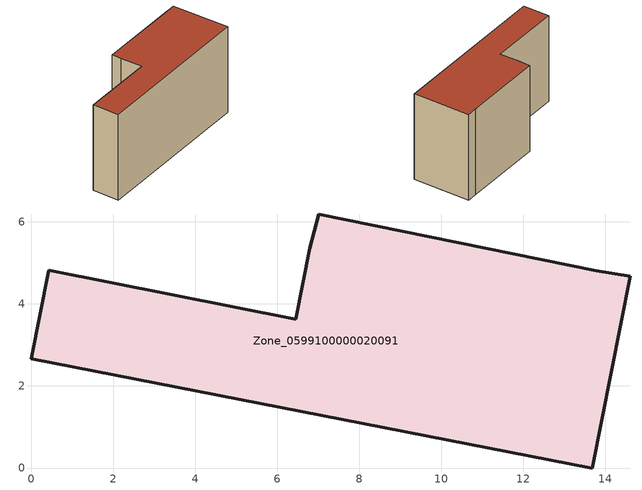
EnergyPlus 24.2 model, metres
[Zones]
Zone_0599100000020091
 floor ground (C_G): 14.61,4.67 13.68,0 0,2.66 0.43,4.82 6.45,3.62 6.79,5.35 7.01,6.19 13.77,4.81 z0
 wall outside (C_F): 0.43,4.82 0,2.66 13.68,0 14.61,4.67 13.77,4.81 7.01,6.19 6.79,5.35 6.45,3.62 0.43,4.82 z0:7.36
 roof outside (C_R): 7.01,6.19 6.79,5.35 6.45,3.62 0.43,4.82 0,2.66 13.68,0 14.61,4.67 13.77,4.81 z7.36
[BUILDING]
Pand.0599100000020091: North Axis=0; Terrain=City; Loads Convergence Tolerance Value=0.04; Temperature Convergence Tolerance Value=0.4; Solar Distribution=FullExterior; Maximum Number of Warmup Days=25; Minimum Number of Warmup Days=1
[Site:Location]
Rotterdam.The.Hague.AP_ZH_NLD Design_Conditions: Latitude=51.96; Longitude=4.45; Time Zone=1; Elevation=-4.5
[SITE:GROUNDTEMPERATURE:BUILDINGSURFACE]
18, 18, 18, 18, 18, 18, 18, 18, 18, 18, 18, 18
[MATERIAL] Thermal Absorptance=0.9; Solar Absorptance=0.7; Visible Absorptance=0.7
Name | Roughness | Thickness | Conductivity | Density | Specific Heat
G.TC.1946 | MediumSmooth | 0.15 | 1 | 540 | 1210
F.TC.1946 | Rough | 0.3 | 0.857143 | 1920 | 840
R.TC.1946 | MediumRough | 0.2 | 0.909091 | 1500 | 1000
[CONSTRUCTION]
C_G: G.TC.1946
C_F: F.TC.1946
C_R: R.TC.1946
[ZONE]
Zone_0599100000020091: Type=1; Multiplier=1; Ceiling Height=Autocalculate; Volume=Autocalculate; Floor Area=autocalculate; Part of Total Floor Area=Yes
[ZONEINFILTRATION:DESIGNFLOWRATE]
Infil_Zone_0599100000020091: Zone or ZoneList or Space or SpaceList=Zone_0599100000020091; Schedule=AlwaysOn; Design Flow Rate Calculation Method=Flow/Area; Flow Rate per Floor Area=0.003; Constant Term Coefficient=1; Temperature Term Coefficient=0; Velocity Term Coefficient=0; Velocity Squared Term Coefficient=0
[HVACTEMPLATE:ZONE:IDEALLOADSAIRSYSTEM]
Zone_0599100000020091: Maximum Heating Supply Air Temperature=50; Minimum Cooling Supply Air Temperature=13; Maximum Heating Supply Air Humidity Ratio=0.0156; Minimum Cooling Supply Air Humidity Ratio=0.0077; Heating Limit=NoLimit; Cooling Limit=NoLimit; Dehumidification Control Type=ConstantSensibleHeatRatio; Cooling Sensible Heat Ratio=0.7; Dehumidification Setpoint=60; Humidification Control Type=None; Humidification Setpoint=30; Outdoor Air Method=None; Outdoor Air Flow Rate per Person=0.00944; Outdoor Air Flow Rate per Zone Floor Area=0; Outdoor Air Flow Rate per Zone=0; Demand Controlled Ventilation Type=None; Outdoor Air Economizer Type=NoEconomizer; Heat Recovery Type=None; Sensible Heat Recovery Effectiveness=0.7; Latent Heat Recovery Effectiveness=0.65
[ZONECONTROL:THERMOSTAT]
ThermostatControl_Zone_0599100000020091: Zone or ZoneList=Zone_0599100000020091; Control Type Schedule=DualSetpointControlType; Control 1=Thermostat_Zone_0599100000020091; Temperature Difference Between Cutout And Setpoint=0
[THERMOSTATSETPOINT:DUALSETPOINT]
Thermostat_Zone_0599100000020091: Heating Setpoint Temperature Schedule=HeatingSetpoint_Zone_0599100000020091; Cooling Setpoint Temperature Schedule=CoolingSetpoint_Zone_0599100000020091
[SCHEDULE:COMPACT]
HeatingSetpoint_Zone_0599100000020091: Through: 12/31, For: AllDays, Until: 24:00, 21
CoolingSetpoint_Zone_0599100000020091: Through: 12/31, For: AllDays, Until: 24:00, 24
DualSetpointControlType: Through: 12/31, For: AllDays, Until: 24:00, 4
AlwaysOn: Through: 12/31, For: AllDays, Until: 24:00, 1
